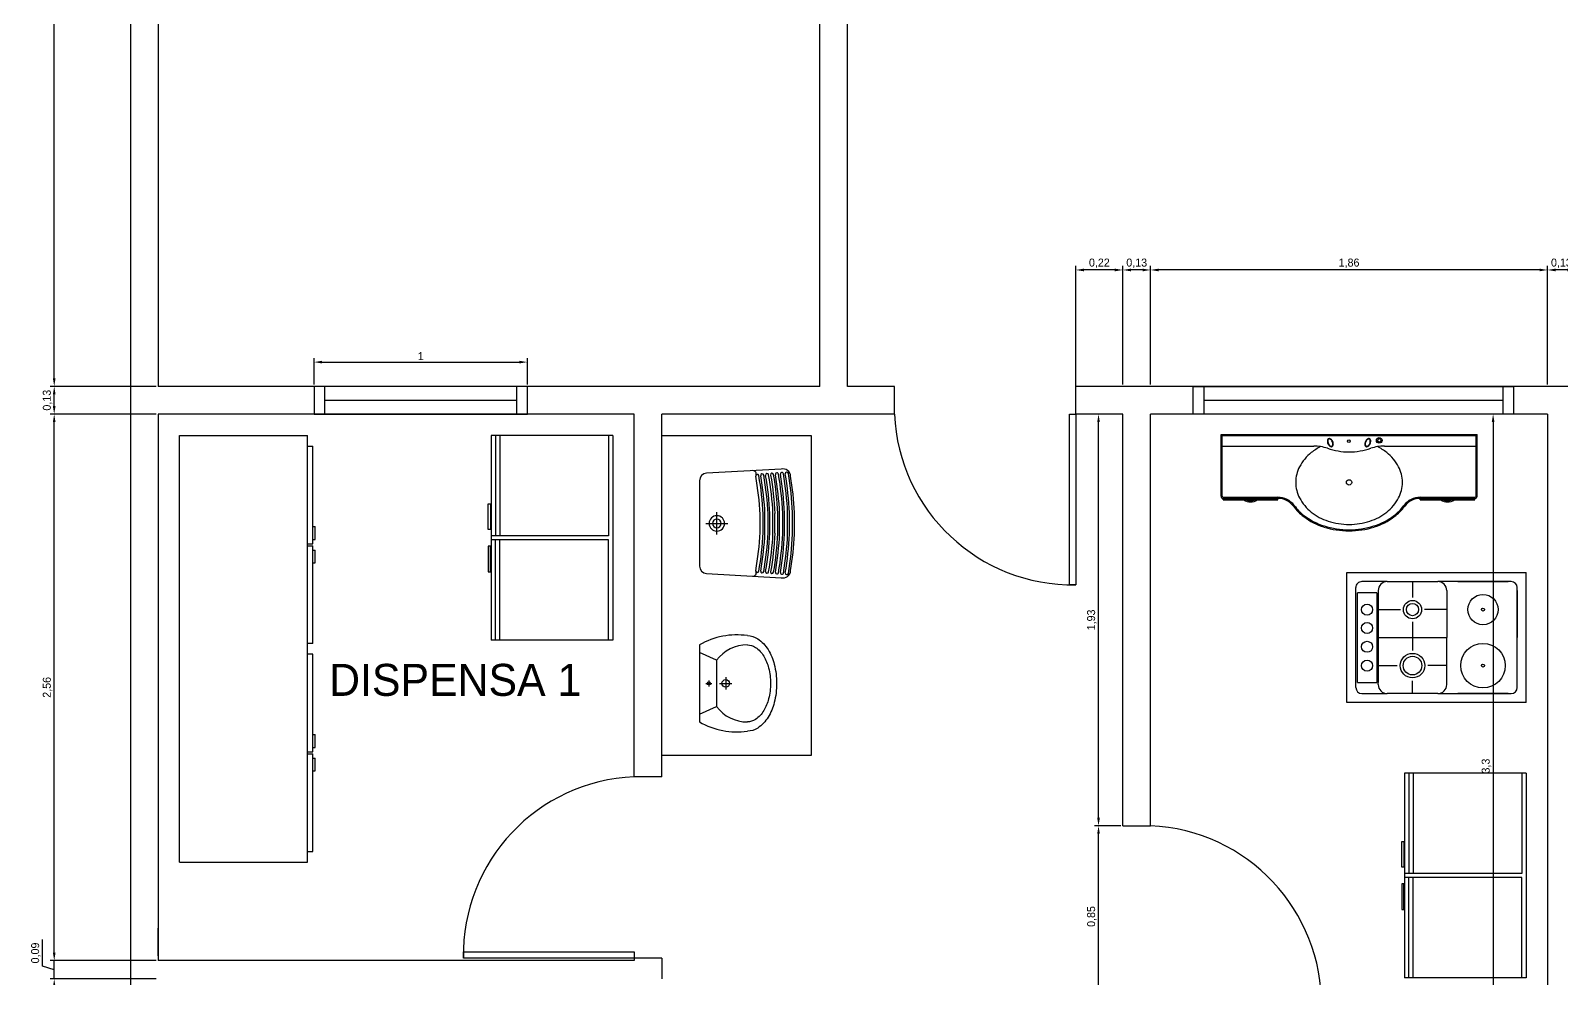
# Model space of a CAD drawing. Header units: millimetres. Extents: x 10 to 172, y 10 to 32.
# Drawn here: x 9.53 to 16.7, y 23.11 to 27.56 of the extents above; entities that cross this region are included whole.
import ezdxf

# ---------------------------------------------------------------- set-up
doc = ezdxf.new("R2010")
doc.units = ezdxf.units.MM
doc.linetypes.add('0', pattern=[0])
doc.linetypes.add('C5', pattern=[60, 50, -5, 0, -5])
for name, color, linetype in [('Cotas', 30, 'Continuous'), ('Janelas e Portas', 6, 'Continuous'), ('Moveis e Auto.', 4, 'Continuous'), ('Paredes', 7, 'Continuous'), ('Terreno', 1, 'Continuous'), ('Texto', 7, 'Continuous')]:
    doc.layers.add(name, color=color, linetype=linetype)
doc.styles.add('texto', font='')
doc.styles.get('texto').set_extended_font_data('Century Gothic')
doc.dimstyles.new('ISO-25', dxfattribs={"dimscale": 0.015, "dimtxt": 2.5, "dimasz": 2.5, "dimexe": 1.25, "dimexo": 0.625, "dimtad": 1, "dimtxsty": 'Standard', "dimcen": 2.5, "dimadec": 0, "dimazin": 0, "dimtfac": 1, "dimtmove": 0, "dimatfit": 3, "dimfxl": 1, "dimarcsym": 0})

# ---------------------------------------------------------------- blocks, each defined once
blk = doc.blocks.new('PIA-02')
for p, q in [((-0.6, -0.29), (-0.6, 0)), ((-0.6, 0), (0.6, 0)), ((0.6, -0.29), (0.6, 0)), ((-0.595, -0.29), (-0.595, -0.005)), ((-0.595, -0.005), (0.595, -0.005)), ((-0.595, -0.055), (-0.1656, -0.055)), ((0.1656, -0.055), (0.595, -0.055)), ((0.595, -0.29), (0.595, -0.005)), ((-0.59, -0.295), (-0.3332, -0.295)), ((-0.59, -0.307), (-0.59, -0.3)), ((-0.59, -0.3), (-0.3332, -0.3)), ((-0.59, -0.307), (-0.493, -0.307)), ((-0.493, -0.307), (-0.4832, -0.307)), ((-0.4832, -0.307), (-0.44, -0.307)), ((-0.44, -0.307), (-0.4302, -0.307)), ((-0.4302, -0.307), (-0.3332, -0.307)), ((-0.3332, -0.307), (-0.3332, -0.3)), ((0.3332, -0.295), (0.59, -0.295)), ((0.3332, -0.307), (0.3332, -0.3)), ((0.3332, -0.3), (0.59, -0.3)), ((0.3332, -0.307), (0.4302, -0.307)), ((0.4302, -0.307), (0.44, -0.307)), ((0.44, -0.307), (0.4832, -0.307)), ((0.4832, -0.307), (0.493, -0.307)), ((0.493, -0.307), (0.59, -0.307)), ((0.59, -0.307), (0.59, -0.3))]:
    blk.add_line(p, q)
for centre, radius in [((-0.0014, -0.0319), 0.00653), ((0.1415, -0.0283), 0.0131), ((0.1415, -0.0283), 0.00805), ((0, -0.225), 0.0125)]:
    blk.add_circle(centre, radius)
for centre, radius, start, end in [((-0.019, -0.2854), 0.2547, 116.59333, 128.28041), ((-0.1656, -0.255), 0.2, 71.27584, 90), ((-0.0789, -0.0321), 0.0226, 172.93352, 190.08686), ((-0.0865, -0.0312), 0.015, 148.49976, 172.93352), ((0, 0.2335), 0.3158, 251.27584, 270), ((-0.0684, -0.0302), 0.0333, 190.08686, 204.21011), ((-0.0789, -0.0321), 0.0206, 172.93352, 190.08686), ((-0.0865, -0.0312), 0.013, 148.49976, 172.93352), ((-0.0927, -0.0274), 0.00772, 114.21011, 148.49976), ((-0.0684, -0.0302), 0.0313, 190.08686, 204.21011), ((-0.0684, -0.0302), 0.0333, 204.21011, 218.33336), ((-0.0927, -0.0274), 0.00572, 114.21011, 148.49976), ((-0.0684, -0.0302), 0.0313, 204.21011, 218.33336), ((-0.0927, -0.0274), 0.00772, 79.92046, 114.21011), ((-0.0927, -0.0274), 0.00572, 79.92046, 114.21011), ((-0.0768, -0.0369), 0.0226, 218.33336, 235.4867), ((-0.0768, -0.0369), 0.0206, 218.33336, 235.4867), ((-0.094, -0.0345), 0.013, 55.4867, 79.92046), ((-0.094, -0.0345), 0.015, 55.4867, 79.92046), ((-0.0811, -0.0431), 0.015, 235.4867, 259.92046), ((-0.0811, -0.0431), 0.013, 235.4867, 259.92046), ((-0.0983, -0.0408), 0.0206, 38.33336, 55.4867), ((-0.0983, -0.0408), 0.0226, 38.33336, 55.4867), ((-0.0824, -0.0503), 0.00772, 259.92046, 294.21011), ((-0.0824, -0.0503), 0.00572, 259.92046, 294.21011), ((-0.1067, -0.0474), 0.0313, 24.21011, 38.33336), ((-0.1067, -0.0474), 0.0333, 24.21011, 38.33336), ((-0.0824, -0.0503), 0.00572, 294.21011, 328.49976), ((-0.0824, -0.0503), 0.00772, 294.21011, 328.49976), ((-0.1067, -0.0474), 0.0313, 10.08686, 24.21011), ((-0.0886, -0.0465), 0.013, 328.49976, 352.93352), ((-0.1067, -0.0474), 0.0333, 10.08686, 24.21011), ((-0.0962, -0.0456), 0.0206, 352.93352, 10.08686), ((-0.0886, -0.0465), 0.015, 328.49976, 352.93352), ((-0.0962, -0.0456), 0.0226, 352.93352, 10.08686), ((0, 0.2335), 0.3158, 270, 288.72416), ((0.0962, -0.0456), 0.0226, 169.91314, 187.06648), ((0.0886, -0.0465), 0.015, 187.06648, 211.50024), ((0.1067, -0.0474), 0.0333, 155.78989, 169.91314), ((0.0962, -0.0456), 0.0206, 169.91314, 187.06648), ((0.0886, -0.0465), 0.013, 187.06648, 211.50024), ((0.0824, -0.0503), 0.00772, 211.50024, 245.78989), ((0.1067, -0.0474), 0.0313, 155.78989, 169.91314), ((0.1067, -0.0474), 0.0333, 141.66664, 155.78989), ((0.0824, -0.0503), 0.00572, 211.50024, 245.78989), ((0.1067, -0.0474), 0.0313, 141.66664, 155.78989), ((0.0824, -0.0503), 0.00772, 245.78989, 280.07954), ((0.0824, -0.0503), 0.00572, 245.78989, 280.07954), ((0.0983, -0.0408), 0.0226, 124.5133, 141.66664), ((0.0983, -0.0408), 0.0206, 124.5133, 141.66664), ((0.0811, -0.0431), 0.013, 280.07954, 304.5133), ((0.0811, -0.0431), 0.015, 280.07954, 304.5133), ((0.094, -0.0345), 0.015, 100.07954, 124.5133), ((0.094, -0.0345), 0.013, 100.07954, 124.5133), ((0.0768, -0.0369), 0.0206, 304.5133, 321.66664), ((0.0768, -0.0369), 0.0226, 304.5133, 321.66664), ((0.0927, -0.0274), 0.00772, 65.78989, 100.07954), ((0.0927, -0.0274), 0.00572, 65.78989, 100.07954), ((0.0684, -0.0302), 0.0313, 321.66664, 335.78989), ((0.0684, -0.0302), 0.0333, 321.66664, 335.78989), ((0.0927, -0.0274), 0.00572, 31.50024, 65.78989), ((0.0927, -0.0274), 0.00772, 31.50024, 65.78989), ((0.0684, -0.0302), 0.0313, 335.78989, 349.91314), ((0.0865, -0.0312), 0.013, 7.06648, 31.50024), ((0.0684, -0.0302), 0.0333, 335.78989, 349.91314), ((0.0789, -0.0321), 0.0206, 349.91314, 7.06648), ((0.0865, -0.0312), 0.015, 7.06648, 31.50024), ((0.0789, -0.0321), 0.0226, 349.91314, 7.06648), ((0.1656, -0.255), 0.2, 90, 108.72416), ((0.019, -0.2854), 0.2547, 51.71959, 63.40667), ((-0.0481, -0.2485), 0.2077, 128.28041, 152.30708), ((0.0481, -0.2485), 0.2077, 27.69292, 51.71959), ((-0.0929, -0.225), 0.1571, 152.30708, 180), ((0.0929, -0.225), 0.1571, 360, 27.69292), ((-0.0929, -0.225), 0.1571, 180, 207.69292), ((0.0929, -0.225), 0.1571, 332.30708, 360), ((-0.59, -0.29), 0.01, 180, 270), ((-0.59, -0.29), 0.005, 180, 270), ((-0.4616, -0.2628), 0.0542, 234.65024, 305.34976), ((-0.4616, -0.2628), 0.0492, 243.95602, 296.04398), ((-0.3332, -0.39), 0.095, 36.44504, 90), ((-0.3332, -0.39), 0.09, 36.44504, 90), ((-0.0651, -0.192), 0.2433, 216.44504, 232.82553), ((-0.0651, -0.192), 0.2383, 216.44504, 232.82553), ((-0.0481, -0.2015), 0.2077, 207.69292, 231.71959), ((0.0481, -0.2015), 0.2077, 308.28041, 332.30708), ((0.0651, -0.192), 0.2383, 307.17447, 323.55496), ((0.0651, -0.192), 0.2433, 307.17447, 323.55496), ((0.3332, -0.39), 0.095, 90, 143.55496), ((0.3332, -0.39), 0.09, 90, 143.55496), ((0.4616, -0.2628), 0.0542, 234.65024, 305.34976), ((0.4616, -0.2628), 0.0492, 243.95602, 296.04398), ((0.59, -0.29), 0.005, 270, 0), ((0.59, -0.29), 0.01, 270, 0), ((-0.0257, -0.14), 0.3085, 232.82553, 252.56175), ((-0.0257, -0.14), 0.3035, 232.82553, 252.56175), ((-0.019, -0.1646), 0.2547, 231.71959, 251.89762), ((0, -0.0582), 0.3893, 252.56175, 270), ((0, -0.1065), 0.3158, 251.89762, 270), ((0, -0.1065), 0.3158, 270, 288.10238), ((0, -0.0582), 0.3893, 270, 287.43825), ((0.019, -0.1646), 0.2547, 288.10238, 308.28041), ((0.0257, -0.14), 0.3035, 287.43825, 307.17447), ((0.0257, -0.14), 0.3085, 287.43825, 307.17447), ((0, -0.0582), 0.3943, 252.56175, 270), ((0, -0.0582), 0.3943, 270, 287.43825)]:
    blk.add_arc(centre, radius, start, end)
blk = doc.blocks.new('Fogão1')
at = {"linetype": '0'}
for p, q in [((-0.5064, 0.3427), (-0.5064, -0.2663)), ((-0.5064, 0.3427), (0.3336, 0.3427)), ((-0.0922, 0.3007), (-0.4364, 0.3007)), ((-0.4224, 0.3007), (-0.1856, 0.3007)), ((-0.0922, 0.3007), (0.1446, 0.3007)), ((0.0262, 0.3007), (0.0262, 0.2409)), ((0.2636, 0.3007), (0.1446, 0.3007)), ((0.3336, 0.3427), (0.3336, -0.2663)), ((-0.4644, 0.2727), (-0.4644, -0.1963)), ((-0.4644, 0.2587), (-0.4644, 0.0382)), ((-0.1342, 0.2587), (-0.1342, 0.0382)), ((0.1866, 0.2587), (0.1866, 0.2482)), ((0.1866, -0.1718), (0.1866, 0.2482)), ((0.2846, 0.2482), (0.1936, 0.2482)), ((0.1936, -0.1718), (0.1936, 0.2482)), ((0.2846, 0.2482), (0.2846, -0.1718)), ((0.2916, 0.2727), (0.2916, -0.1963)), ((-0.1342, 0.1695), (-0.0453, 0.1695)), ((0.1866, 0.1695), (0.0977, 0.1695)), ((0.0262, -0.0363), (0.0262, 0.098)), ((-0.4644, -0.1823), (-0.4644, 0.0382)), ((-0.1342, -0.1823), (-0.1342, 0.0382)), ((0.1866, 0.0382), (-0.1342, 0.0382)), ((-0.1342, -0.093), (-0.0306, -0.093)), ((0.1866, -0.093), (0.083, -0.093)), ((0.0262, -0.2243), (0.0262, -0.1498)), ((0.1866, -0.1823), (0.1866, -0.1718)), ((0.1936, -0.1718), (0.2846, -0.1718)), ((0.3336, -0.2663), (-0.5064, -0.2663)), ((-0.4364, -0.2243), (-0.0922, -0.2243)), ((-0.1856, -0.2243), (-0.4224, -0.2243)), ((0.1446, -0.2243), (-0.0922, -0.2243)), ((0.1446, -0.2243), (0.2636, -0.2243))]:
    blk.add_line(p, q, dxfattribs=at)
for centre, radius in [((-0.304, 0.1695), 0.1043), ((0.0262, 0.1695), 0.0575), ((-0.304, 0.1695), 0.00689), ((0.0262, 0.1695), 0.0435), ((0.2391, 0.1695), 0.026), ((0.2391, 0.0813), 0.026), ((0.2391, -0.0069), 0.026), ((-0.304, -0.093), 0.0709), ((0.0262, -0.093), 0.0428), ((0.0262, -0.093), 0.0288), ((0.2391, -0.093), 0.026), ((-0.304, -0.093), 0.00689)]:
    blk.add_circle(centre, radius, dxfattribs=at)
for centre, radius, start, end in [((-0.4364, 0.2727), 0.028, 90, 180), ((-0.0922, 0.2587), 0.042, 90, 180), ((0.1446, 0.2587), 0.042, 0, 90), ((0.2636, 0.2727), 0.028, 0, 90), ((-0.4364, -0.1963), 0.028, 180, 270), ((-0.0922, -0.1823), 0.042, 180, 270), ((0.1446, -0.1823), 0.042, 270, 0), ((0.2636, -0.1963), 0.028, 270, 0)]:
    blk.add_arc(centre, radius, start, end, dxfattribs=at)
blk = doc.blocks.new('Armario_2')
for p, q in [((-0.2243, 0), (0.7349, 0)), ((-0.2243, 0), (-0.2243, -0.57)), ((0.7349, 0), (0.7349, -0.57)), ((-0.2243, -0.02), (0.2457, -0.02)), ((0.2457, -0.02), (0.2457, -0.57)), ((0.2648, -0.02), (0.2648, -0.57)), ((0.7349, -0.02), (0.2648, -0.02)), ((0.7349, -0.02), (0.7349, -0.57)), ((-0.2243, -0.53), (0.2457, -0.53)), ((-0.2243, -0.55), (0.2457, -0.55)), ((-0.2243, -0.57), (0.7349, -0.57)), ((0.0961, -0.5733), (0.2161, -0.5733)), ((0.0961, -0.5833), (0.0961, -0.5733)), ((0.2161, -0.5733), (0.2161, -0.5833)), ((0.7349, -0.53), (0.2648, -0.53)), ((0.7349, -0.55), (0.2648, -0.55)), ((0.2945, -0.5733), (0.2945, -0.5833)), ((0.4145, -0.5733), (0.2945, -0.5733)), ((0.4145, -0.5833), (0.4145, -0.5733)), ((0.2161, -0.5833), (0.0961, -0.5833)), ((0.2945, -0.5833), (0.4145, -0.5833))]:
    blk.add_line(p, q)
blk = doc.blocks.new('Armario')
for p, q in [((-0.0178, -0.0215), (-0.0178, -0.6215)), ((-0.0178, -0.0215), (1.9822, -0.0215)), ((1.9822, -0.0215), (1.9822, -0.6215)), ((-0.0178, -0.6215), (1.9822, -0.6215)), ((0.0322, -0.6215), (0.0322, -0.6465)), ((0.4897, -0.6215), (0.4897, -0.6465)), ((0.4997, -0.6215), (0.4997, -0.6465)), ((0.9572, -0.6465), (0.9572, -0.6215)), ((1.0072, -0.6465), (1.0072, -0.6215)), ((1.4647, -0.6215), (1.4647, -0.6465)), ((1.4747, -0.6215), (1.4747, -0.6465)), ((1.9322, -0.6215), (1.9322, -0.6465)), ((0.0322, -0.6465), (0.4897, -0.6465)), ((0.4097, -0.6465), (0.4097, -0.6565)), ((0.4097, -0.6565), (0.4697, -0.6565)), ((0.4697, -0.6465), (0.4697, -0.6565)), ((0.4997, -0.6465), (0.9572, -0.6465)), ((0.5197, -0.6465), (0.5197, -0.6565)), ((0.5197, -0.6565), (0.5797, -0.6565)), ((0.5797, -0.6465), (0.5797, -0.6565)), ((1.0072, -0.6465), (1.4647, -0.6465)), ((1.3847, -0.6465), (1.3847, -0.6565)), ((1.3847, -0.6565), (1.4447, -0.6565)), ((1.4447, -0.6465), (1.4447, -0.6565)), ((1.4747, -0.6465), (1.9322, -0.6465)), ((1.4947, -0.6465), (1.4947, -0.6565)), ((1.4947, -0.6565), (1.5547, -0.6565)), ((1.5547, -0.6465), (1.5547, -0.6565))]:
    blk.add_line(p, q)
blk = doc.blocks.new('Apar_top_1a')
for points in [[(0.2273, -0.267, 0.455262), (0.2613, -0.2227), (0.2413, 0.1269, 0.397582), (0.2063, 0.1599), (-0.1938, 0.1599, 0.397582), (-0.2287, 0.1269), (-0.2487, -0.2227, 0.455262), (-0.2148, -0.267)], [(-0.241, -0.0903, 0.572033), (-0.2191, -0.1041)], [(-0.217, -0.1266, 1), (-0.2195, -0.1409)], [(-0.2153, -0.1036, 1), (-0.2178, -0.1179)], [(-0.2195, -0.1409, 0.032594), (-0.0383, -0.1611)], [(-0.2178, -0.1179, 0.033063), (-0.037, -0.1381)], [(-0.217, -0.1266, 0.032617), (-0.0375, -0.1466)], [(-0.2153, -0.1036, 0.033087), (-0.0362, -0.1237)], [(0.0488, -0.1237, 0.033087), (0.2279, -0.1036)], [(0.0496, -0.1381, 0.033063), (0.2304, -0.1179)], [(0.05, -0.1466, 0.032617), (0.2296, -0.1266)], [(0.0508, -0.1611, 0.032594), (0.2321, -0.1409)], [(0.2304, -0.1179, 1), (0.2279, -0.1036)], [(0.2321, -0.1409, 1), (0.2296, -0.1266)], [(0.2317, -0.1041, 0.572033), (0.2536, -0.0903)], [(-0.2221, -0.1958, 1), (-0.2246, -0.2101)], [(-0.04, -0.1926, -0.031722), (-0.2204, -0.1728, 1), (-0.2229, -0.187)], [(-0.2187, -0.1497, 1), (-0.2212, -0.164)], [(-0.2246, -0.2101, 0.031275), (-0.042, -0.23)], [(-0.2229, -0.187, 0.0317), (-0.0408, -0.207)], [(-0.2221, -0.1958, 0.031296), (-0.0412, -0.2155)], [(-0.2212, -0.164, 0.03214), (-0.0395, -0.1841)], [(-0.2187, -0.1497, 0.032162), (-0.0387, -0.1696)], [(0.0513, -0.1696, 0.032162), (0.2313, -0.1497)], [(0.0521, -0.1841, 0.03214), (0.2338, -0.164)], [(0.2355, -0.187, 1), (0.233, -0.1728, -0.031722), (0.0526, -0.1926)], [(0.0533, -0.207, 0.0317), (0.2355, -0.187)], [(0.0538, -0.2155, 0.031296), (0.2347, -0.1958)], [(0.0546, -0.23, 0.031275), (0.2372, -0.2101)], [(0.2338, -0.164, 1), (0.2313, -0.1497)], [(0.2372, -0.2101, 1), (0.2347, -0.1958)], [(-0.2255, -0.2419, 1), (-0.228, -0.2562)], [(-0.2238, -0.2188, 1), (-0.2263, -0.2331)], [(-0.228, -0.2562, 0.030462), (-0.0445, -0.2759)], [(-0.2263, -0.2331, 0.030862), (-0.0433, -0.253)], [(-0.2255, -0.2419, 0.030482), (-0.0437, -0.2615)], [(-0.2238, -0.2188, 0.030883), (-0.0425, -0.2385)], [(-0.2148, -0.267, 0.028017), (-0.045, -0.2844)], [(0.0551, -0.2385, 0.030883), (0.2364, -0.2188)], [(0.0559, -0.253, 0.030862), (0.2389, -0.2331)], [(0.0563, -0.2615, 0.030482), (0.2381, -0.2419)], [(0.0571, -0.2759, 0.030462), (0.2405, -0.2562)], [(0.0576, -0.2844, 0.028017), (0.2273, -0.267)], [(0.2389, -0.2331, 1), (0.2364, -0.2188)], [(0.2405, -0.2562, 1), (0.2381, -0.2419)]]:
    blk.add_lwpolyline(points, format="xyb")
at = {"linetype": 'C5'}
for points in [[(-0.0462, 0.0786), (0.0063, 0.0786), (0.0588, 0.0786)], [(0.0063, 0.1298), (0.0063, 0.0275)]]:
    blk.add_lwpolyline(points, dxfattribs=at)
for points in [[(0.0063, 0.1148, 1), (0.0063, 0.0425, 1)], [(0.0063, 0.0991, 1), (0.0063, 0.0581, 1)], [(0.0063, 0.0991, 1), (0.0063, 0.0581, 1)]]:
    blk.add_lwpolyline(points, format="xyb", close=True)
for points in [[(-0.037, -0.1381), (0.0063, -0.1381), (0.0496, -0.1381)], [(-0.0362, -0.1237), (0.0063, -0.1237), (0.0488, -0.1237)], [(-0.0408, -0.207), (0.0063, -0.207), (0.0533, -0.207)], [(-0.04, -0.1926), (0.0063, -0.1926), (0.0526, -0.1926)], [(-0.0395, -0.1841), (0.0063, -0.1841), (0.0521, -0.1841)], [(-0.0387, -0.1696), (0.0063, -0.1696), (0.0513, -0.1696)], [(-0.0383, -0.1611), (0.0063, -0.1611), (0.0508, -0.1611)], [(-0.0375, -0.1466), (0.0063, -0.1466), (0.05, -0.1466)], [(-0.045, -0.2844), (0.0063, -0.2844), (0.0576, -0.2844)], [(-0.0445, -0.2759), (0.0063, -0.2759), (0.0571, -0.2759)], [(-0.0437, -0.2615), (0.0063, -0.2615), (0.0563, -0.2615)], [(-0.0433, -0.253), (0.0063, -0.253), (0.0559, -0.253)], [(-0.0425, -0.2385), (0.0063, -0.2385), (0.0551, -0.2385)], [(-0.042, -0.23), (0.0063, -0.23), (0.0546, -0.23)], [(-0.0412, -0.2155), (0.0063, -0.2155), (0.0538, -0.2155)]]:
    blk.add_lwpolyline(points)
blk = doc.blocks.new('LAVATORIO')
for p, q in [((0, 0.1806), (0, -0.1806)), ((0.0795, 0.1084), (0, 0.1445)), ((0.0795, 0.1084), (0.0795, -0.1084)), ((0.0433, 0.0144), (0.0433, -0.0144)), ((0.1228, 0.0289), (0.1228, -0.0289)), ((0.0289, 0), (0.0578, 0)), ((0.0939, 0), (0.1517, 0)), ((0, -0.1445), (0.0795, -0.1084))]:
    blk.add_line(p, q)
for points in [[(0.224, 0.224, -0.149682), (0.2725, 0.2091, -0.107064), (0.321, 0.1584, -0.075451), (0.3501, 0.0896, -0.062235), (0.3612, 0, -0.062235)], [(0.224, 0.1806, -0.152216), (0.2621, 0.1687, -0.106943), (0.3006, 0.1277, -0.074343), (0.3235, 0.0724, -0.060974), (0.3323, 0, -0.060974), (0.3235, -0.0724, -0.074343), (0.3006, -0.1277, -0.106943), (0.2621, -0.1687, -0.152216), (0.224, -0.1806, -0.152216)], [(0.3612, 0, -0.062235), (0.3501, -0.0896, -0.075451), (0.321, -0.1584, -0.107064), (0.2725, -0.2091, -0.149682), (0.224, -0.224, -0.149682)]]:
    blk.add_lwpolyline(points, format="xyb")
for centre, radius in [((0.0433, 0), 0.00722), ((0.1228, 0), 0.0181)]:
    blk.add_circle(centre, radius)
for centre, radius, start, end in [((0.1744, -0.1203), 0.3478, 81.81044, 120.09769), ((0.224, 0), 0.1806, 90, 143.1301), ((0.224, 0), 0.1806, 216.8699, 270), ((0.1744, 0.1203), 0.3478, 239.90231, 278.18956)]:
    blk.add_arc(centre, radius, start, end)
blk = doc.blocks.new('*D36')
at = {"layer": 'Cotas', "color": 0, "lineweight": -2, "transparency": 16777216}
for p, q in [((16.64, 25.8988), (16.64, 26.4541)), ((16.7325, 26.4354), (16.6775, 26.4354)), ((16.77, 25.8988), (16.77, 26.4541))]:
    blk.add_line(p, q, dxfattribs=at)
at = {"layer": 'Cotas', "color": 0, "transparency": 16777216}
for points in [[(16.6775, 26.4416), (16.6775, 26.4291), (16.64, 26.4354)], [(16.7325, 26.4416), (16.7325, 26.4291), (16.77, 26.4354)]]:
    blk.add_solid(points, dxfattribs=at)
at = {"layer": 'Cotas', "color": 0, "transparency": 16777216, "insert": (16.705, 26.4666), "char_height": 0.0375, "attachment_point": 5}
blk.add_mtext('0,13', dxfattribs=at)
blk = doc.blocks.new('*D37')
at = {"layer": 'Cotas', "color": 0, "lineweight": -2, "transparency": 16777216}
for p, q in [((14.78, 25.8988), (14.78, 26.4541)), ((16.6025, 26.4354), (14.8175, 26.4354)), ((16.64, 25.8988), (16.64, 26.4541))]:
    blk.add_line(p, q, dxfattribs=at)
at = {"layer": 'Cotas', "color": 0, "transparency": 16777216}
for points in [[(14.8175, 26.4416), (14.8175, 26.4291), (14.78, 26.4354)], [(16.6025, 26.4416), (16.6025, 26.4291), (16.64, 26.4354)]]:
    blk.add_solid(points, dxfattribs=at)
at = {"layer": 'Cotas', "color": 0, "transparency": 16777216, "insert": (15.71, 26.4666), "char_height": 0.0375, "attachment_point": 5}
blk.add_mtext('1,86', dxfattribs=at)
blk = doc.blocks.new('*D38')
at = {"layer": 'Cotas', "color": 0, "lineweight": -2, "transparency": 16777216}
for p, q in [((14.65, 25.8988), (14.65, 26.4541)), ((14.7425, 26.4354), (14.6875, 26.4354)), ((14.78, 25.8988), (14.78, 26.4541))]:
    blk.add_line(p, q, dxfattribs=at)
at = {"layer": 'Cotas', "color": 0, "transparency": 16777216}
for points in [[(14.6875, 26.4416), (14.6875, 26.4291), (14.65, 26.4354)], [(14.7425, 26.4416), (14.7425, 26.4291), (14.78, 26.4354)]]:
    blk.add_solid(points, dxfattribs=at)
at = {"layer": 'Cotas', "color": 0, "transparency": 16777216, "insert": (14.715, 26.4666), "char_height": 0.0375, "attachment_point": 5}
blk.add_mtext('0,13', dxfattribs=at)
blk = doc.blocks.new('*D39')
at = {"layer": 'Cotas', "color": 0, "lineweight": -2, "transparency": 16777216}
for p, q in [((14.43, 25.7688), (14.43, 26.4541)), ((14.6125, 26.4354), (14.4675, 26.4354)), ((14.65, 25.8988), (14.65, 26.4541))]:
    blk.add_line(p, q, dxfattribs=at)
at = {"layer": 'Cotas', "color": 0, "transparency": 16777216}
for points in [[(14.4675, 26.4416), (14.4675, 26.4291), (14.43, 26.4354)], [(14.6125, 26.4416), (14.6125, 26.4291), (14.65, 26.4354)]]:
    blk.add_solid(points, dxfattribs=at)
at = {"layer": 'Cotas', "color": 0, "transparency": 16777216, "insert": (14.54, 26.4666), "char_height": 0.0375, "attachment_point": 5}
blk.add_mtext('0,22', dxfattribs=at)
blk = doc.blocks.new('*D44')
at = {"layer": 'Cotas', "color": 0, "lineweight": -2, "transparency": 16777216}
for p, q in [((10.86, 25.8988), (10.86, 26.0223)), ((10.8975, 26.0035), (11.8225, 26.0035)), ((11.86, 25.8988), (11.86, 26.0223))]:
    blk.add_line(p, q, dxfattribs=at)
at = {"layer": 'Cotas', "color": 0, "transparency": 16777216}
for points in [[(10.8975, 26.0098), (10.8975, 25.9973), (10.86, 26.0035)], [(11.8225, 26.0098), (11.8225, 25.9973), (11.86, 26.0035)]]:
    blk.add_solid(points, dxfattribs=at)
at = {"layer": 'Cotas', "color": 0, "transparency": 16777216, "insert": (11.36, 26.0317), "char_height": 0.0375, "attachment_point": 5}
blk.add_mtext('1', dxfattribs=at)
blk = doc.blocks.new('*D51')
at = {"layer": 'Cotas', "color": 0, "lineweight": -2, "transparency": 16777216}
for p, q in [((16.6306, 25.76), (16.3663, 25.76)), ((16.385, 25.7225), (16.385, 22.4975)), ((16.6306, 22.46), (16.3663, 22.46))]:
    blk.add_line(p, q, dxfattribs=at)
at = {"layer": 'Cotas', "color": 0, "transparency": 16777216}
for points in [[(16.3788, 25.7225), (16.3913, 25.7225), (16.385, 25.76)], [(16.3788, 22.4975), (16.3913, 22.4975), (16.385, 22.46)]]:
    blk.add_solid(points, dxfattribs=at)
at = {"layer": 'Cotas', "color": 0, "transparency": 16777216, "insert": (16.3538, 24.11), "char_height": 0.0375, "attachment_point": 5, "rotation": 90}
blk.add_mtext('3,3', dxfattribs=at)
blk = doc.blocks.new('*D63')
at = {"layer": 'Cotas', "color": 0, "lineweight": -2, "transparency": 16777216}
for p, q in [((14.6406, 23.83), (14.5173, 23.83)), ((14.5361, 23.0175), (14.5361, 23.7925)), ((14.6406, 22.98), (14.5173, 22.98))]:
    blk.add_line(p, q, dxfattribs=at)
at = {"layer": 'Cotas', "color": 0, "transparency": 16777216}
for points in [[(14.5298, 23.7925), (14.5423, 23.7925), (14.5361, 23.83)], [(14.5298, 23.0175), (14.5423, 23.0175), (14.5361, 22.98)]]:
    blk.add_solid(points, dxfattribs=at)
at = {"layer": 'Cotas', "color": 0, "transparency": 16777216, "insert": (14.5048, 23.405), "char_height": 0.0375, "attachment_point": 5, "rotation": 90}
blk.add_mtext('0,85', dxfattribs=at)
blk = doc.blocks.new('*D64')
at = {"layer": 'Cotas', "color": 0, "lineweight": -2, "transparency": 16777216}
for p, q in [((14.6406, 25.76), (14.5173, 25.76)), ((14.5361, 23.8675), (14.5361, 25.7225)), ((14.6406, 23.83), (14.5173, 23.83))]:
    blk.add_line(p, q, dxfattribs=at)
at = {"layer": 'Cotas', "color": 0, "transparency": 16777216}
for points in [[(14.5298, 25.7225), (14.5423, 25.7225), (14.5361, 25.76)], [(14.5298, 23.8675), (14.5423, 23.8675), (14.5361, 23.83)]]:
    blk.add_solid(points, dxfattribs=at)
at = {"layer": 'Cotas', "color": 0, "transparency": 16777216, "insert": (14.5048, 24.795), "char_height": 0.0375, "attachment_point": 5, "rotation": 90}
blk.add_mtext('1,93', dxfattribs=at)
blk = doc.blocks.new('*D84')
at = {"layer": 'Cotas', "color": 0, "lineweight": -2, "transparency": 16777216}
for p, q in [((9.5879, 23.1714), (9.5879, 23.2964)), ((9.6425, 23.2355), (9.6425, 23.273)), ((9.6425, 23.155), (9.5879, 23.1714)), ((10.1206, 23.198), (9.6238, 23.198)), ((9.6425, 23.112), (9.6425, 23.198)), ((9.6425, 23.112), (9.6425, 23.198)), ((10.1206, 23.112), (9.6238, 23.112)), ((9.6425, 23.0745), (9.6425, 23.037))]:
    blk.add_line(p, q, dxfattribs=at)
at = {"layer": 'Cotas', "color": 0, "transparency": 16777216}
for points in [[(9.6363, 23.2355), (9.6488, 23.2355), (9.6425, 23.198)], [(9.6363, 23.0745), (9.6488, 23.0745), (9.6425, 23.112)]]:
    blk.add_solid(points, dxfattribs=at)
at = {"layer": 'Cotas', "color": 0, "transparency": 16777216, "insert": (9.5566, 23.2339), "char_height": 0.0375, "attachment_point": 5, "rotation": 90}
blk.add_mtext('0,09', dxfattribs=at)
blk = doc.blocks.new('*D85')
at = {"layer": 'Cotas', "color": 0, "lineweight": -2, "transparency": 16777216}
for p, q in [((10.1206, 25.76), (9.6238, 25.76)), ((9.6425, 23.2355), (9.6425, 25.7225)), ((10.1206, 23.198), (9.6238, 23.198))]:
    blk.add_line(p, q, dxfattribs=at)
at = {"layer": 'Cotas', "color": 0, "transparency": 16777216}
for points in [[(9.6363, 25.7225), (9.6488, 25.7225), (9.6425, 25.76)], [(9.6363, 23.2355), (9.6488, 23.2355), (9.6425, 23.198)]]:
    blk.add_solid(points, dxfattribs=at)
at = {"layer": 'Cotas', "color": 0, "transparency": 16777216, "insert": (9.6113, 24.479), "char_height": 0.0375, "attachment_point": 5, "rotation": 90}
blk.add_mtext('2,56', dxfattribs=at)
blk = doc.blocks.new('*D86')
at = {"layer": 'Cotas', "color": 0, "lineweight": -2, "transparency": 16777216}
for p, q in [((10.1206, 25.89), (9.6238, 25.89)), ((9.6425, 25.7975), (9.6425, 25.8525)), ((10.1206, 25.76), (9.6238, 25.76))]:
    blk.add_line(p, q, dxfattribs=at)
at = {"layer": 'Cotas', "color": 0, "transparency": 16777216}
for points in [[(9.6363, 25.8525), (9.6488, 25.8525), (9.6425, 25.89)], [(9.6363, 25.7975), (9.6488, 25.7975), (9.6425, 25.76)]]:
    blk.add_solid(points, dxfattribs=at)
at = {"layer": 'Cotas', "color": 0, "transparency": 16777216, "insert": (9.6113, 25.825), "char_height": 0.0375, "attachment_point": 5, "rotation": 90}
blk.add_mtext('0,13', dxfattribs=at)
blk = doc.blocks.new('*D87')
at = {"layer": 'Cotas', "color": 0, "lineweight": -2, "transparency": 16777216}
for p, q in [((10.1206, 30), (9.6238, 30)), ((9.6425, 25.9275), (9.6425, 29.9625)), ((10.1206, 25.89), (9.6238, 25.89))]:
    blk.add_line(p, q, dxfattribs=at)
at = {"layer": 'Cotas', "color": 0, "transparency": 16777216}
for points in [[(9.6363, 29.9625), (9.6488, 29.9625), (9.6425, 30)], [(9.6363, 25.9275), (9.6488, 25.9275), (9.6425, 25.89)]]:
    blk.add_solid(points, dxfattribs=at)
at = {"layer": 'Cotas', "color": 0, "transparency": 16777216, "insert": (9.6113, 27.945), "char_height": 0.0375, "attachment_point": 5, "rotation": 90}
blk.add_mtext('4,11', dxfattribs=at)

msp = doc.modelspace()

# ---------------------------------------------------------------- linework, layer by layer
at = {"layer": 'Janelas e Portas'}
for p, q in [((10.86, 25.89), (10.86, 25.76)), ((11.86, 25.89), (10.86, 25.89)), ((10.91, 25.76), (10.91, 25.89)), ((10.91, 25.825), (11.81, 25.825)), ((11.81, 25.76), (11.81, 25.89)), ((11.86, 25.76), (11.86, 25.89)), ((14.98, 25.76), (14.98, 25.89)), ((14.98, 25.89), (16.48, 25.89)), ((15.03, 25.89), (15.03, 25.76)), ((15.03, 25.825), (16.43, 25.825)), ((16.43, 25.89), (16.43, 25.76)), ((16.48, 25.89), (16.48, 25.76)), ((10.86, 25.76), (11.86, 25.76)), ((16.48, 25.76), (14.98, 25.76))]:
    msp.add_line(p, q, dxfattribs=at)
for points in [[(14.43, 25.76), (14.43, 24.96), (14.4, 24.96), (14.4, 25.76)], [(12.36, 23.21), (11.56, 23.21), (11.56, 23.24), (12.36, 23.24)]]:
    msp.add_lwpolyline(points, close=True, dxfattribs=at)
for centre, start, end in [((14.415, 25.7956), 182.44302, 271.02839), ((12.3956, 23.225), 92.44302, 181.02839), ((14.7444, 22.995), 358.97161, 87.55698)]:
    msp.add_arc(centre, 0.8358, start, end, dxfattribs=at)
at = {"layer": 'Moveis e Auto.'}
for p, q in [((12.49, 24.16), (12.49, 25.66)), ((12.49, 25.66), (13.19, 25.66)), ((13.19, 25.66), (13.19, 24.16)), ((13.19, 24.16), (12.49, 24.16))]:
    msp.add_line(p, q, dxfattribs=at)
at = {"layer": 'Paredes'}
for p, q in [((10, 32), (10, 25.89)), ((13.36, 25.89), (13.36, 32)), ((10.13, 31.87), (10.13, 25.89)), ((13.23, 25.89), (13.23, 30)), ((10, 25.89), (10, 14.99)), ((13.23, 25.89), (10.13, 25.89)), ((13.58, 25.89), (13.36, 25.89)), ((13.58, 25.76), (13.58, 25.89)), ((21.35, 25.89), (14.43, 25.89)), ((14.43, 25.76), (14.43, 25.89)), ((12.36, 25.76), (10.13, 25.76)), ((10.13, 25.76), (10.13, 23.35)), ((12.36, 24.06), (12.36, 25.76)), ((13.58, 25.76), (12.49, 25.76)), ((12.49, 24.06), (12.49, 25.76)), ((14.65, 25.76), (14.43, 25.76)), ((14.65, 23.83), (14.65, 25.76)), ((16.64, 25.76), (14.78, 25.76)), ((14.78, 23.83), (14.78, 25.76)), ((16.64, 25.76), (16.64, 22.46)), ((12.49, 24.06), (12.36, 24.06)), ((14.65, 23.83), (14.78, 23.83)), ((10.13, 23.22), (10.13, 23.35)), ((10.13, 23.22), (10.13, 23.198)), ((12.36, 23.198), (10.13, 23.198)), ((12.49, 23.21), (12.36, 23.21)), ((12.36, 23.21), (12.36, 23.198)), ((12.49, 23.21), (12.49, 23.112))]:
    msp.add_line(p, q, dxfattribs=at)
at = {"layer": 'Terreno'}
for p, q in [((10, 32), (10, 10)), ((10.13, 31.87), (10.13, 25.89)), ((10.13, 25.76), (10.13, 23.198))]:
    msp.add_line(p, q, dxfattribs=at)

# ---------------------------------------------------------------- block references
at = {"layer": 'Moveis e Auto.'}
for name, p, rotation in [('Armario', (10.2086, 23.6778), 90), ('Armario_2', (12.26, 25.4357), 270), ('Apar_top_1a', (12.8264, 25.2412), 90), ('Fogão1', (16.0336, 24.7505), 180), ('Armario_2', (16.54, 23.8525), 270)]:
    msp.add_blockref(name, p, dxfattribs=dict(at, rotation=rotation))
for name, p in [('PIA-02', (15.71, 25.665)), ('LAVATORIO', (12.6666, 24.4975))]:
    msp.add_blockref(name, p, dxfattribs=at)

# ---------------------------------------------------------------- texts
at = {"layer": 'Texto', "insert": (10.9308, 24.5891), "char_height": 0.15, "attachment_point": 1, "style": 'texto'}
msp.add_mtext_dynamic_manual_height_columns('DISPENSA 1', width=1.402724, gutter_width=0.75, heights=[0], dxfattribs=at)

# ---------------------------------------------------------------- dimensions: what is measured, and where the dimension line sits
at = {"layer": 'Cotas'}
for base, p1, p2, picture, middle in [((9.6425, 30), (10.13, 25.89), (10.13, 30), '*D87', (9.6113, 27.945)), ((9.6425, 25.89), (10.13, 25.76), (10.13, 25.89), '*D86', (9.6113, 25.825)), ((9.6425, 25.76), (10.13, 23.198), (10.13, 25.76), '*D85', (9.6113, 24.479)), ((14.5361, 25.76), (14.65, 23.83), (14.65, 25.76), '*D64', (14.5048, 24.795)), ((14.5361, 23.83), (14.65, 22.98), (14.65, 23.83), '*D63', (14.5048, 23.405)), ((9.6425, 23.198), (10.13, 23.112), (10.13, 23.198), '*D84', (9.5566, 23.1808))]:
    dim = msp.add_linear_dim(base=base, p1=p1, p2=p2, angle=90, dimstyle='ISO-25', override={"dimtmove": 1}, dxfattribs=at)
    dim.commit()
    dim.dimension.update_dxf_attribs({"geometry": picture, "text_midpoint": middle})
for base, p1, p2, picture, middle in [((14.43, 26.4354), (14.65, 25.8895), (14.43, 25.7595), '*D39', (14.54, 26.4666)), ((14.65, 26.4354), (14.78, 25.8895), (14.65, 25.8895), '*D38', (14.715, 26.4666)), ((14.78, 26.4354), (16.64, 25.8895), (14.78, 25.8895), '*D37', (15.71, 26.4666)), ((16.64, 26.4354), (16.77, 25.8895), (16.64, 25.8895), '*D36', (16.705, 26.4666))]:
    dim = msp.add_linear_dim(base=base, p1=p1, p2=p2, dimstyle='ISO-25', override={"dimtmove": 1}, dxfattribs=at)
    dim.commit()
    dim.dimension.update_dxf_attribs({"geometry": picture, "text_midpoint": middle})
dim = msp.add_linear_dim(base=(11.86, 26.0035), p1=(10.86, 25.8895), p2=(11.86, 25.8895), dimstyle='ISO-25', dxfattribs=at)
dim.commit()
dim.dimension.update_dxf_attribs({"geometry": '*D44', "text_midpoint": (11.36, 26.0317)})
dim = msp.add_linear_dim(base=(16.385, 22.46), p1=(16.64, 25.76), p2=(16.64, 22.46), angle=90, dimstyle='ISO-25', dxfattribs=at)
dim.commit()
dim.dimension.update_dxf_attribs({"geometry": '*D51', "text_midpoint": (16.3538, 24.11)})

doc.saveas('drawing.dxf')
